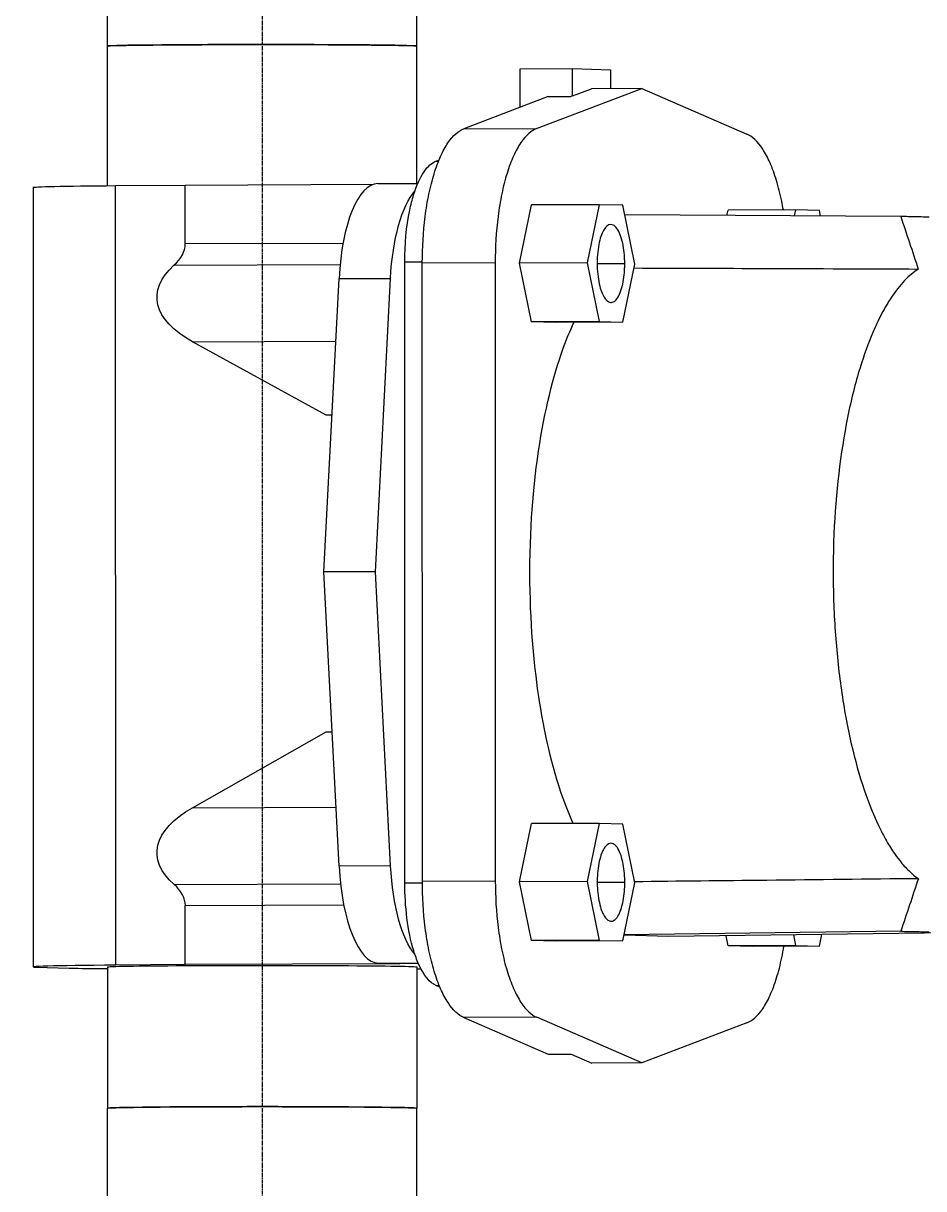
# Model space of a CAD drawing. Header units: millimetres. Extents: x 48717 to 75522, y 76128 to 88842.
# Drawn here: x 58404.4 to 58589.2, y 81005.4 to 81244.6 of the extents above; entities that cross this region are included whole.
import ezdxf

# ---------------------------------------------------------------- set-up
doc = ezdxf.new("R2010")
doc.units = ezdxf.units.MM
doc.linetypes.add('CENTER2', pattern=[1.125, 0.75, -0.125, 0.125, -0.125])
doc.layers.add('Top (Plan) View2-CENTER', color=1, linetype='CENTER2')
doc.layers.add('Top (Plan) View2-DV90-S1B-001a', color=140, linetype='Continuous')

# ---------------------------------------------------------------- blocks, each defined once
blk = doc.blocks.new('*U848')
at = {"layer": 'Top (Plan) View2-CENTER'}
blk.add_line((58453.38, 81239.88), (58453.4, 81022.21), dxfattribs=at)
at = {"layer": 'Top (Plan) View2-DV90-S1B-001a', "color": 0, "linetype": 'ByBlock', "lineweight": -2}
for p, q in [((58421.63, 81211.23), (58421.63, 81239.88)), ((58485.13, 81211.69), (58485.13, 81239.88)), ((58506.35, 81235.2), (58517.11, 81235.25)), ((58506.36, 81227.33), (58506.35, 81235.2)), ((58517.11, 81229.66), (58517.11, 81235.25)), ((58517.11, 81235.25), (58524.9, 81235.04)), ((58524.9, 81235.04), (58524.9, 81231.16)), ((58509.71, 81222.97), (58531.29, 81231.18)), ((58517.11, 81229.66), (58521, 81231.14)), ((58531.29, 81231.18), (58521, 81231.14)), ((58531.29, 81231.18), (58552.87, 81221.83)), ((58512.08, 81229.51), (58494.75, 81222.91)), ((58512.08, 81229.51), (58516.76, 81229.53)), ((58517.11, 81229.66), (58516.76, 81229.53)), ((58494.75, 81222.91), (58509.71, 81222.97)), ((58489.05, 81216.24), (58489.66, 81216.47)), ((58489.05, 81216.24), (58489.57, 81216.24)), ((58423.3, 81211.25), (58437.59, 81211.37)), ((58423.31, 81051.25), (58423.3, 81211.25)), ((58437.59, 81211.37), (58476.25, 81211.52)), ((58437.59, 81199.27), (58437.59, 81211.37)), ((58477.13, 81211.66), (58485.33, 81211.69)), ((58406.35, 81210.88), (58406.36, 81050.89)), ((58506.22, 81195.35), (58508.67, 81207.28)), ((58522.52, 81207.33), (58508.67, 81207.28)), ((58522.52, 81207.33), (58520.06, 81195.4)), ((58527.42, 81207.2), (58522.52, 81207.33)), ((58529.87, 81195.14), (58527.42, 81207.2)), ((58562.85, 81206.27), (58549.01, 81206.22)), ((58562.85, 81206.27), (58562.6, 81205.03)), ((58567.76, 81206.14), (58562.85, 81206.27)), ((58584.45, 81204.9), (58527.82, 81205.22)), ((58548.78, 81205.1), (58549.01, 81206.22)), ((58567.99, 81205), (58567.76, 81206.14)), ((58469.98, 81199.39), (58437.59, 81199.27)), ((58435.27, 81194.89), (58469.37, 81195.02)), ((58482.65, 81195.61), (58486.25, 81195.63)), ((58482.66, 81068.05), (58482.65, 81195.61)), ((58486.25, 81195.42), (58501.22, 81195.48)), ((58486.26, 81068.43), (58486.25, 81195.42)), ((58501.22, 81195.48), (58501.23, 81068.48)), ((58520.06, 81195.4), (58506.22, 81195.35)), ((58508.67, 81183.28), (58506.22, 81195.35)), ((58520.06, 81195.4), (58522.52, 81183.34)), ((58527.8, 81195.2), (58522.14, 81195.17)), ((58527.42, 81183.21), (58529.87, 81195.14)), ((58466.07, 81131.95), (58469.16, 81192.17)), ((58469.16, 81192.17), (58479.73, 81192.21)), ((58476.64, 81131.99), (58479.73, 81192.21)), ((58522.52, 81183.34), (58508.67, 81183.28)), ((58513.58, 81183.15), (58508.67, 81183.28)), ((58527.42, 81183.21), (58513.58, 81183.15)), ((58522.52, 81183.34), (58527.42, 81183.21)), ((58439.07, 81179.2), (58468.5, 81179.31)), ((58466.54, 81164.12), (58439.07, 81179.2)), ((58467.72, 81164.13), (58466.54, 81164.12)), ((58476.64, 81131.99), (58466.07, 81131.95)), ((58469.17, 81071.57), (58466.07, 81131.95)), ((58479.74, 81071.61), (58476.64, 81131.99)), ((58439.08, 81083.57), (58466.54, 81099.12)), ((58466.54, 81099.12), (58467.76, 81099.13)), ((58466.54, 81099.12), (58467.76, 81099.12)), ((58439.08, 81083.57), (58468.55, 81083.68)), ((58506.23, 81068.35), (58508.68, 81080.29)), ((58522.53, 81080.34), (58508.68, 81080.29)), ((58522.53, 81080.34), (58520.08, 81068.41)), ((58527.43, 81080.21), (58522.53, 81080.34)), ((58529.88, 81068.15), (58527.43, 81080.21)), ((58479.74, 81071.61), (58469.17, 81071.57)), ((58435.29, 81067.82), (58469.46, 81067.95)), ((58486.26, 81068.07), (58482.66, 81068.05)), ((58501.23, 81068.48), (58486.26, 81068.43)), ((58520.08, 81068.41), (58506.23, 81068.35)), ((58508.69, 81056.29), (58506.23, 81068.35)), ((58520.08, 81068.41), (58522.53, 81056.34)), ((58527.81, 81068.2), (58522.15, 81068.18)), ((58527.43, 81056.21), (58529.88, 81068.15)), ((58437.6, 81063.48), (58470.13, 81063.6)), ((58437.6, 81051.38), (58437.6, 81063.48)), ((58584.46, 81058.2), (58527.69, 81057.46)), ((58522.53, 81056.34), (58508.69, 81056.29)), ((58513.59, 81056.16), (58508.69, 81056.29)), ((58527.43, 81056.21), (58513.59, 81056.16)), ((58522.53, 81056.34), (58527.43, 81056.21)), ((58536.79, 81057.15), (58527.67, 81057.39)), ((58595.05, 81057.92), (58536.79, 81057.15)), ((58549.02, 81055.23), (58548.6, 81057.3)), ((58562.42, 81057.49), (58562.87, 81055.28)), ((58567.77, 81055.15), (58568.27, 81057.57)), ((58562.87, 81055.28), (58549.02, 81055.23)), ((58553.93, 81055.1), (58549.02, 81055.23)), ((58567.77, 81055.15), (58553.93, 81055.1)), ((58562.87, 81055.28), (58567.77, 81055.15)), ((58406.94, 81050.82), (58413.8, 81050.63)), ((58421.65, 81050.89), (58421.65, 81021.89)), ((58437.6, 81051.38), (58423.31, 81051.25)), ((58481.65, 81051.55), (58437.6, 81051.38)), ((58477.23, 81051.66), (58485.4, 81051.69)), ((58477.23, 81051.66), (58481.65, 81051.55)), ((58485.15, 81050.89), (58485.15, 81021.9)), ((58485.15, 81050.47), (58485.98, 81050.47)), ((58489.86, 81046.75), (58489.06, 81047.09)), ((58489.06, 81047.09), (58489.72, 81047.09)), ((58509.73, 81040.55), (58494.76, 81040.49)), ((58494.76, 81040.49), (58512.1, 81032.98)), ((58531.31, 81031.19), (58509.73, 81040.55)), ((58552.89, 81039.41), (58531.31, 81031.19)), ((58512.1, 81032.98), (58516.77, 81032.99)), ((58516.77, 81032.99), (58521.02, 81031.15)), ((58531.31, 81031.19), (58521.02, 81031.15))]:
    blk.add_line(p, q, dxfattribs=at)
for centre, major_axis, ratio, start_param, end_param in [((58453.38, 81239.88), (31.75, 0), 0.01, 0.361679, 3.141593), ((58453.38, 81239.88), (31.75, 0), 0.01, 0, 0.361679), ((58477.21, 81188.66), (-0.09, 23), 0.353827, 0, 1.416115), ((58414.43, 81199.07), (-23.16, -0.24), 0.431804, 2.686107, 3.137134), ((58477.22, 81074.66), (-0.09, 23), 0.353827, 1.704095, 3.130901), ((58414.45, 81063.28), (-23.16, -0.24), 0.431804, -3.146051, -2.695024), ((58453.86, 81050.89), (47.5, 0), 0.01, 2.269489, 3.297714), ((58453.86, 81050.89), (47.5, 0), 0.01, 3.708829, 3.966988)]:
    blk.add_ellipse(centre, major_axis=major_axis, ratio=ratio, start_param=start_param, end_param=end_param, dxfattribs=at)
at = {"layer": 'Top (Plan) View2-DV90-S1B-001a', "color": 0, "linetype": 'ByBlock', "lineweight": -2, "extrusion": (0, 0, -1)}
for centre, major_axis, ratio, start_param, end_param in [((58453.85, 81210.88), (-47.5, 0), 0.01, 0, 0.872103), ((58487.78, 81188.7), (0.09, -23), 0.353827, 1.725477, 2.765331), ((58466.54, 81188.61), (34.73, 0.36), 0.431804, 2.487155, 3.597078), ((58466.54, 81074.62), (34.73, 0.36), 0.431804, 2.695024, 3.804948), ((58487.79, 81074.7), (0.09, -23), 0.353827, 0.39787, 1.437498), ((58453.4, 81050.89), (-31.75, 0), 0.01, 0, 3.141593), ((58453.4, 81021.89), (-31.75, 0), 0.01, 0, 3.141593)]:
    blk.add_ellipse(centre, major_axis=major_axis, ratio=ratio, start_param=start_param, end_param=end_param, dxfattribs=at)
at = {"layer": 'Top (Plan) View2-DV90-S1B-001a', "color": 0, "linetype": 'ByBlock', "lineweight": -2}
for points, knots in [([(58486.25, 81195.42), (58486.25, 81198.47), (58486.53, 81203.35), (58487.55, 81209.56), (58488.63, 81213.8), (58489.97, 81217.39), (58492, 81221.08), (58493.68, 81222.51), (58494.75, 81222.91)], [0, 0, 0, 0, 0.00997212, 0.01495818, 0.01994423, 0.02493029, 0.02991635, 0.03988847, 0.03988847, 0.03988847, 0.03988847]), ([(58509.71, 81222.97), (58508.64, 81222.57), (58506.97, 81221.14), (58504.93, 81217.44), (58503.59, 81213.85), (58502.51, 81209.62), (58501.49, 81203.41), (58501.21, 81198.53), (58501.22, 81195.48)], [0, 0, 0, 0, 0.00997212, 0.01495818, 0.01994423, 0.02493029, 0.02991635, 0.03988847, 0.03988847, 0.03988847, 0.03988847]), ([(58560.36, 81206.26), (58560.25, 81206.86), (58559.85, 81208.98), (58558.99, 81212.39), (58557.65, 81216.05), (58555.62, 81219.86), (58553.94, 81221.37), (58552.87, 81221.83)], [0.01302385, 0.01302385, 0.01302385, 0.01302385, 0.01495818, 0.01994423, 0.02493029, 0.02991635, 0.03988847, 0.03988847, 0.03988847, 0.03988847]), ([(58482.65, 81195.61), (58482.64, 81199.05), (58483.08, 81204.11), (58484.71, 81210.49), (58486.56, 81214.54), (58488.24, 81215.94), (58489.05, 81216.24)], [0, 0, 0, 0, 0.01124878, 0.01499838, 0.02249757, 0.02999676, 0.02999676, 0.02999676, 0.02999676]), ([(58584.45, 81204.9), (58585.05, 81203.11), (58585.65, 81201.31), (58586.85, 81197.73), (58587.45, 81195.93), (58588.05, 81194.13)], [-1.143582, -1.143582, -1.143582, -1.143582, -0.571712, -0.571712, -0.000131, -0.000131, -0.000131, -0.000131]), ([(58590.26, 81204.76), (58589.85, 81204.77), (58589.43, 81204.78), (58588.51, 81204.81), (58588, 81204.82), (58586.51, 81204.86), (58585.5, 81204.88), (58584.45, 81204.9)], [-1.496873, -1.496873, -1.496873, -1.496873, -1.14981, -1.14981, -0.748913, -0.748913, -0.000001, -0.000001, -0.000001, -0.000001]), ([(58527.8, 81195.2), (58527.8, 81195.49), (58527.78, 81196.37), (58527.66, 81197.98), (58527.3, 81199.9), (58526.75, 81201.59), (58526.03, 81202.78), (58524.97, 81203.52), (58524.11, 81203.04), (58523.55, 81202.25), (58523.2, 81201.62), (58522.77, 81200.52), (58522.36, 81198.71), (58522.17, 81196.88), (58522.14, 81195.73), (58522.14, 81195.34)], [0, 0, 0, 0, 0.00104161, 0.00312483, 0.00520806, 0.00729128, 0.0093745, 0.01145773, 0.01562417, 0.01666578, 0.0177074, 0.01979062, 0.02187384, 0.02395707, 0.02499868, 0.02499868, 0.02499868, 0.02499868]), ([(58522.14, 81195.34), (58522.14, 81194.96), (58522.17, 81193.8), (58522.44, 81191.22), (58523.02, 81189.34), (58523.55, 81188.37), (58523.92, 81187.82), (58524.48, 81187.32), (58525.24, 81187.2), (58526.03, 81187.7), (58526.75, 81188.86), (58527.5, 81191.07), (58527.77, 81193.43), (58527.8, 81194.9), (58527.8, 81195.2)], [0.02499868, 0.02499868, 0.02499868, 0.02499868, 0.02603876, 0.02811892, 0.03227925, 0.03331934, 0.03435942, 0.03643958, 0.03851975, 0.04059991, 0.04268008, 0.04476024, 0.04892057, 0.04996066, 0.04996066, 0.04996066, 0.04996066]), ([(58529.71, 81194.34), (58538.78, 81194.31), (58547.86, 81194.28), (58567.3, 81194.21), (58577.68, 81194.17), (58588.05, 81194.13)], [0.415234, 0.415234, 0.415234, 0.415234, 3.316583, 3.316583, 6.633126, 6.633126, 6.633126, 6.633126]), ([(58588.05, 81194.13), (58586.14, 81192.9), (58584.27, 81190.92), (58582.28, 81187.94), (58582.02, 81187.54), (58581.09, 81186.01), (58580.43, 81184.8), (58579.43, 81182.73), (58579.07, 81181.94), (58577.77, 81178.9), (58576.89, 81176.47), (58575.13, 81170.73), (58574.27, 81167.32), (58573.45, 81163.23), (58573.36, 81162.77), (58571.85, 81154.84), (58570.97, 81146.63), (58570.61, 81136.13), (58570.58, 81134.12), (58570.58, 81130.04), (58570.61, 81128.01), (58570.82, 81121.83), (58571.1, 81117.69), (58571.73, 81111.68), (58571.98, 81109.7), (58572.81, 81103.87), (58573.5, 81100.14), (58575.81, 81090.14), (58577.83, 81083.92), (58580.73, 81078.21), (58581.04, 81077.64), (58581.88, 81076.14), (58582.42, 81075.25), (58583.4, 81073.82), (58583.81, 81073.25), (58584.86, 81071.93), (58585.5, 81071.22), (58586.78, 81069.99), (58587.42, 81069.45), (58588.06, 81069)], [0.000022, 0.000022, 0.000022, 0.000022, 1.668299, 1.668299, 1.915581, 1.915581, 2.585242, 2.585242, 2.97314, 2.97314, 4.021541, 4.021541, 5.285338, 5.285338, 5.442509, 5.442509, 8.000562, 8.000562, 8.61605, 8.61605, 9.227211, 9.227211, 10.468961, 10.468961, 11.090883, 11.090883, 12.33718, 12.33718, 14.65735, 14.65735, 14.924222, 14.924222, 15.38523, 15.38523, 15.725351, 15.725351, 16.225678, 16.225678, 16.714855, 16.714855, 16.714855, 16.714855]), ([(58517.21, 81080.32), (58516.45, 81082.02), (58515.72, 81083.86), (58512.92, 81091.86), (58511.24, 81099.02), (58509.17, 81113.15), (58508.34, 81121.69), (58508.34, 81142.79), (58509.31, 81151.37), (58511.35, 81165.13), (58513.12, 81172.12), (58515.83, 81179.65), (58516.58, 81181.49), (58517.37, 81183.17)], [-11.063548, -11.063548, -11.063548, -11.063548, -10.505028, -10.505028, -8.784349, -8.784349, -7.393503, -7.393503, -5.878203, -5.878203, -3.499447, -3.499447, -2.656006, -2.656006, -2.656006, -2.656006]), ([(58527.81, 81068.2), (58527.81, 81068.5), (58527.79, 81069.38), (58527.67, 81070.99), (58527.32, 81072.91), (58526.76, 81074.59), (58526.04, 81075.78), (58524.98, 81076.52), (58524.12, 81076.05), (58523.56, 81075.25), (58523.21, 81074.62), (58522.78, 81073.52), (58522.37, 81071.72), (58522.18, 81069.89), (58522.15, 81068.74), (58522.15, 81068.35)], [0, 0, 0, 0, 0.00104161, 0.00312484, 0.00520806, 0.00729129, 0.00937451, 0.01145773, 0.01562418, 0.01666579, 0.01770741, 0.01979063, 0.02187386, 0.02395708, 0.02499869, 0.02499869, 0.02499869, 0.02499869]), ([(58489.06, 81047.09), (58487.85, 81047.57), (58486.14, 81049.56), (58484.11, 81055.07), (58482.93, 81060.85), (58482.66, 81065.77), (58482.66, 81068.05)], [0, 0, 0, 0, 0.01124878, 0.01499838, 0.02249757, 0.02999676, 0.02999676, 0.02999676, 0.02999676]), ([(58494.76, 81040.49), (58493.69, 81040.94), (58492.58, 81041.96), (58491.53, 81043.56), (58491, 81044.36), (58490.49, 81045.31), (58490.01, 81046.4), (58489.53, 81047.48), (58489.09, 81048.7), (58488.68, 81050.03), (58488.28, 81051.36), (58487.92, 81052.79), (58487.61, 81054.29), (58487.31, 81055.78), (58487.05, 81057.35), (58486.85, 81058.94), (58486.45, 81062.11), (58486.26, 81065.38), (58486.26, 81068.43)], [0, 0, 0, 0, 0.00997212, 0.00997212, 0.00997212, 0.01495818, 0.01495818, 0.01495818, 0.01994423, 0.01994423, 0.01994423, 0.02493029, 0.02493029, 0.02493029, 0.02991635, 0.02991635, 0.02991635, 0.03988847, 0.03988847, 0.03988847, 0.03988847]), ([(58501.23, 81068.48), (58501.23, 81065.43), (58501.41, 81062.17), (58502.02, 81057.41), (58502.27, 81055.84), (58502.89, 81052.85), (58503.25, 81051.41), (58504.05, 81048.76), (58504.5, 81047.54), (58505.46, 81045.37), (58505.96, 81044.42), (58507.54, 81042.01), (58508.66, 81041), (58509.73, 81040.55)], [0, 0, 0, 0, 0.757986, 0.757986, 1.136979, 1.136979, 1.515973, 1.515973, 1.894966, 1.894966, 2.273959, 2.273959, 3.031945, 3.031945, 3.031945, 3.031945]), ([(58522.15, 81068.35), (58522.15, 81067.97), (58522.18, 81066.81), (58522.45, 81064.23), (58523.04, 81062.34), (58523.56, 81061.37), (58523.93, 81060.83), (58524.49, 81060.32), (58525.25, 81060.2), (58526.04, 81060.71), (58526.76, 81061.86), (58527.51, 81064.07), (58527.78, 81066.44), (58527.81, 81067.91), (58527.81, 81068.2)], [0.02499869, 0.02499869, 0.02499869, 0.02499869, 0.02603878, 0.02811894, 0.03227928, 0.03331936, 0.03435944, 0.03643961, 0.03851978, 0.04059995, 0.04268011, 0.04476028, 0.04892062, 0.0499607, 0.0499607, 0.0499607, 0.0499607]), ([(58588.06, 81069), (58577.69, 81068.89), (58567.31, 81068.77), (58547.9, 81068.56), (58538.9, 81068.46), (58529.84, 81068.36)], [0.000001, 0.000001, 0.000001, 0.000001, 3.316594, 3.316594, 6.208277, 6.208277, 6.208277, 6.208277]), ([(58588.06, 81069), (58587.47, 81067.21), (58586.86, 81065.4), (58585.67, 81061.8), (58585.06, 81060), (58584.46, 81058.2)], [-1.143185, -1.143185, -1.143185, -1.143185, -0.5717, -0.5717, -0.000001, -0.000001, -0.000001, -0.000001]), ([(58584.46, 81058.2), (58585.52, 81058.18), (58586.52, 81058.16), (58587.99, 81058.13), (58588.49, 81058.12), (58589.41, 81058.09), (58589.84, 81058.08), (58590.27, 81058.07)], [-1.497987, -1.497987, -1.497987, -1.497987, -0.749152, -0.749152, -0.361374, -0.361374, 0, 0, 0, 0]), ([(58552.89, 81039.41), (58553.96, 81039.81), (58555.63, 81041.24), (58557.67, 81044.93), (58559.01, 81048.52), (58559.91, 81052.06), (58560.33, 81054.34), (58560.46, 81055.12)], [0, 0, 0, 0, 0.00997212, 0.01495818, 0.01994423, 0.02493029, 0.0274468, 0.0274468, 0.0274468, 0.0274468])]:
    blk.add_open_spline(points, degree=3, knots=knots, dxfattribs=at)
blk = doc.blocks.new('*U854')
at = {"layer": 'Top (Plan) View2-CENTER'}
blk.add_line((58453.37, 81329.46), (58453.38, 81240.2), dxfattribs=at)
at = {"layer": 'Top (Plan) View2-DV90-S1B-001a', "color": 0, "linetype": 'ByBlock', "lineweight": -2}
for p, q in [((58421.63, 81239.88), (58421.62, 81329.45)), ((58485.13, 81239.88), (58485.12, 81329.46))]:
    blk.add_line(p, q, dxfattribs=at)
for start_param, end_param in [(1.570796, 3.141593), (0, 1.570796)]:
    blk.add_ellipse((58453.37, 81329.46), major_axis=(31.75, 0), ratio=0.01, start_param=start_param, end_param=end_param, dxfattribs=at)
at = {"layer": 'Top (Plan) View2-DV90-S1B-001a', "color": 0, "linetype": 'ByBlock', "lineweight": -2, "extrusion": (0, 0, -1)}
for start_param, end_param in [(0, 1.570796), (1.570796, 3.141593)]:
    blk.add_ellipse((58453.38, 81239.88), major_axis=(-31.75, 0), ratio=0.01, start_param=start_param, end_param=end_param, dxfattribs=at)
blk = doc.blocks.new('*U855')
at = {"layer": 'Top (Plan) View2-CENTER'}
blk.add_line((58453.4, 81021.89), (58453.45, 80393.52), dxfattribs=at)
at = {"layer": 'Top (Plan) View2-DV90-S1B-001a', "color": 0, "linetype": 'ByBlock', "lineweight": -2}
for p, q in [((58421.7, 80393.2), (58421.65, 81021.89)), ((58485.2, 80393.2), (58485.15, 81021.9))]:
    blk.add_line(p, q, dxfattribs=at)
for start_param, end_param in [(1.570796, 3.141593), (0, 1.570796)]:
    blk.add_ellipse((58453.4, 81021.89), major_axis=(31.75, 0), ratio=0.01, start_param=start_param, end_param=end_param, dxfattribs=at)

msp = doc.modelspace()

# ---------------------------------------------------------------- block references
at = {"layer": 'Top (Plan) View2-DV90-S1B-001a'}
for name in ['*U854', '*U848', '*U855']:
    msp.add_blockref(name, (0, 0), dxfattribs=at)

doc.saveas('drawing.dxf')
